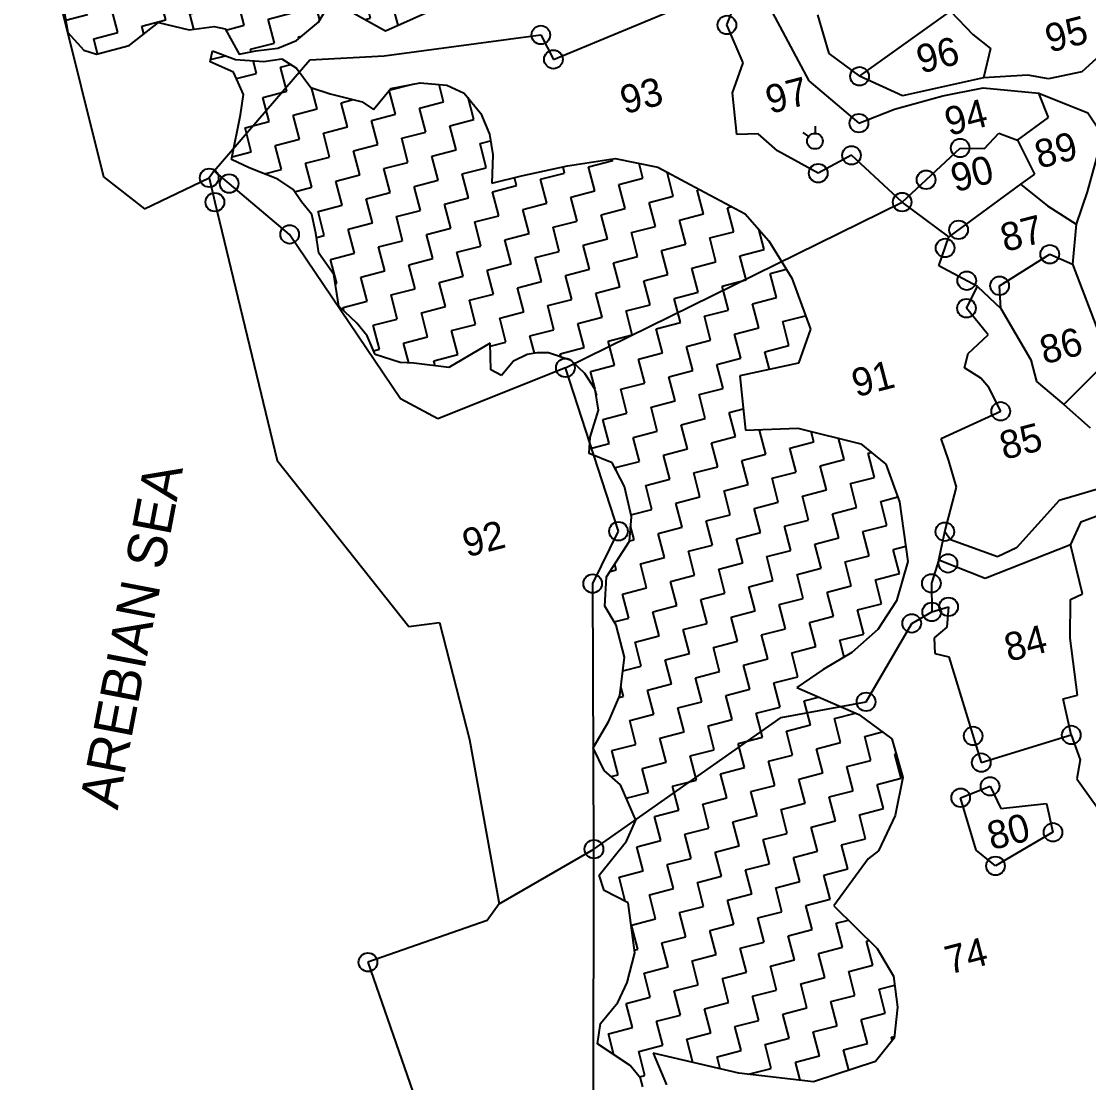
# Model space of a CAD drawing. Header units: metres. Extents: x 317086 to 320014, y 1873013 to 1876547.
# Drawn here: x 317096 to 317794, y 1873917 to 1874612 of the extents above; entities that cross this region are included whole.
import ezdxf

# ---------------------------------------------------------------- set-up
doc = ezdxf.new("R2010")
doc.units = ezdxf.units.M
for name, color, linetype in [('POLY_HATCH', 12, 'Continuous'), ('POLY_PARCEL', 6, 'Continuous'), ('POLY_WATER', 4, 'Continuous'), ('TEXT_MAPOUT', 7, 'Continuous'), ('TEXT_PARCEL', 7, 'Continuous'), ('V_BOUND_LINE', 7, 'Continuous')]:
    doc.layers.add(name, color=color, linetype=linetype)
doc.styles.add('TEXT_MAP', font='')
doc.styles.get('TEXT_MAP').set_extended_font_data('Kruti Dev 050')

msp = doc.modelspace()

# ---------------------------------------------------------------- hatches: boundary and pattern name
at = {"layer": 'POLY_HATCH'}
h = msp.add_hatch(dxfattribs=at)
h.set_pattern_fill('ZIGZAG', color=256, scale=5.117367, angle=14.54758, style=0)
h.set_pattern_definition([(14.5476, (317544.442, 1872018.757), (11.645585, 19.80788), [16.24764, -16.24764]), (104.5476, (317560.169, 1872022.838), (-19.80788, 11.645585), [16.24764, -16.24764])])
h.paths.add_polyline_path([(317285.03, 1874671.25), (317271.3, 1874661.6), (317244.84, 1874654.05), (317234.7, 1874651.42), (317226.13, 1874650.55), (317201.08, 1874645.4), (317195.35, 1874646.62), (317187.83, 1874652.11), (317180.6, 1874661.73), (317173.16, 1874659.12), (317163.18, 1874655.85), (317156.49, 1874658.17), (317147.05, 1874665.87), (317132.94, 1874681.14), (317129.07, 1874701.37), (317125.48, 1874730.86), (317133.74, 1874748.56), (317142.38, 1874759.59), (317149.75, 1874770.29), (317147.09, 1874783.13), (317145.38, 1874797.56), (317148.95, 1874807.27), (317155.24, 1874814.32), (317164.98, 1874826.31), (317161.67, 1874841.68), (317162.79, 1874858.2), (317165.7, 1874870.45), (317180.52, 1874883.76), (317191.27, 1874889.25), (317194.77, 1874907.07), (317196.31, 1874929.78), (317197.82, 1874939.64), (317204.41, 1874948.11), (317220.05, 1874958.25), (317226.15, 1874963.48), (317223.61, 1874981.08), (317224.43, 1874996.17), (317226.89, 1875004.92), (317232.25, 1875010.37), (317243, 1875015.86), (317250.44, 1875018.47), (317254.43, 1875034.38), (317261.17, 1875044.92), (317269.69, 1875051.19), (317283.16, 1875054.01), (317292.88, 1875050.45), (317301.03, 1875045.12), (317328.11, 1875067.81), (317328.3, 1875070.72), (317334.9, 1875097.45), (317323.68, 1875109.41), (317307.55, 1875119.43), (317293.06, 1875123.11), (317269.42, 1875120.35), (317249.04, 1875107.63), (317235.21, 1875090.51), (317225.21, 1875071.69), (317224.68, 1875060.73), (317221.77, 1875048.48), (317211.32, 1875044.42), (317197.49, 1875027.31), (317191.58, 1875013.6), (317189.3, 1875001.52), (317193.15, 1874978.85), (317178.41, 1874977.43), (317163.92, 1874962.85), (317155.61, 1874950.56), (317154.25, 1874924.51), (317159.72, 1874916.46), (317146.18, 1874903.48), (317129.77, 1874891.11), (317125.17, 1874872.33), (317125.47, 1874855.51), (317130.34, 1874844.6), (317116.84, 1874833.35), (317108.04, 1874822.95), (317106.09, 1874809.6), (317110.02, 1874797.1), (317116.5, 1874782.55), (317105.04, 1874777.41), (317096.56, 1874765.74), (317095.76, 1874747.96), (317095.72, 1874735.1), (317102.46, 1874727.38), (317108.56, 1874719.5), (317112.91, 1874694.93), (317115.56, 1874682.1), (317116.17, 1874666.71), (317123.55, 1874659.15), (317118.59, 1874644.34), (317122.07, 1874628.34), (317126.25, 1874604.41), (317136.68, 1874592.91), (317144.8, 1874590.29), (317166.35, 1874595.88), (317185.44, 1874610.98), (317205.65, 1874606.08), (317221.99, 1874608.29), (317229.15, 1874606.77), (317238.19, 1874590.18), (317249.13, 1874592.35), (317263.57, 1874594.06), (317275.76, 1874599.26), (317290.26, 1874611.13), (317298.54, 1874625.2), (317333.93, 1874605.49), (317370.32, 1874621.7), (317391, 1874635.85), (317407.69, 1874652.36), (317414.88, 1874666.39), (317417.55, 1874687.37), (317407.81, 1874711.89), (317398.16, 1874725.61), (317384.04, 1874740.88), (317365.31, 1874758.33), (317370.45, 1874769.81), (317383.69, 1874781.36), (317396.55, 1874799.57), (317395.8, 1874812.9), (317388.27, 1874831.54), (317378.92, 1874846.69), (317390.35, 1874865.21), (317396.55, 1874883.3), (317394.48, 1874901.69), (317384.48, 1874919.38), (317372.46, 1874931.81), (317360.76, 1874942.98), (317370.15, 1874958.94), (317387.6, 1874980.37), (317390.36, 1875008.81), (317383.62, 1875034.78), (317358.64, 1875058.05), (317349.06, 1875058.53), (317341.88, 1875050.26), (317341.81, 1875049.62), (317330.45, 1875041.26), (317318.34, 1875027.98), (317318.92, 1875015.28), (317318.06, 1875005.59), (317313.57, 1874991.58), (317308.88, 1874983.6), (317304.21, 1874972.92), (317313.39, 1874958.4), (317320.88, 1874937.35), (317333.07, 1874924.29), (317338.26, 1874912.11), (317344.57, 1874898.2), (317346.76, 1874884.57), (317344.29, 1874875.81), (317336.19, 1874857.48), (317343.97, 1874840.57), (317350.14, 1874824.59), (317348.83, 1874811.4), (317346.58, 1874796.62), (317337.37, 1874777.33), (317316.2, 1874757.09), (317316.95, 1874743.77), (317304.37, 1874729.68), (317305.5, 1874709.69), (317305.27, 1874700.16), (317301.51, 1874693.78), (317287.63, 1874682.06)])

# ---------------------------------------------------------------- linework, layer by layer
for points in [[(317607.13, 1874538.94), (317610.94, 1874536.23)], [(317615.14, 1874543.05), (317615.12, 1874538.38)]]:
    msp.add_lwpolyline(points)
for centre, radius in [((317435.69, 1874602.8), 6.1), ((317557.46, 1874609.32), 6.1), ((317443.95, 1874586.79), 6.1), ((317644.29, 1874575.72), 6.1), ((317643.87, 1874545.04), 6.1), ((317615.1, 1874533.27), 5.11), ((317710.11, 1874528.8), 6.1), ((317638.98, 1874524.01), 6.1), ((317617.24, 1874512.3), 6.1), ((317218.67, 1874509.3), 6.1), ((317231.73, 1874505.55), 6.1), ((317687.82, 1874508.01), 6.1), ((317222.37, 1874493.35), 6.1), ((317672.17, 1874493.4), 6.1), ((317271.31, 1874472.28), 6.1), ((317709.09, 1874475.24), 6.1), ((317700.27, 1874463.38), 6.1), ((317768.77, 1874459.27), 6.1), ((317714.42, 1874441.97), 6.1), ((317735.93, 1874438.64), 6.1), ((317714.28, 1874423.94), 6.1), ((317451.75, 1874384.97), 6.1), ((317736.64, 1874356.49), 6.1), ((317486.54, 1874278.02), 6.1), ((317700.1, 1874277.69), 6.1), ((317702.14, 1874256.98), 6.1), ((317469.62, 1874243.76), 6.1), ((317691.28, 1874243.92), 6.1), ((317702.51, 1874228.53), 6.1), ((317691.51, 1874225.22), 6.1), ((317678.41, 1874217.72), 6.1), ((317648.52, 1874166.35), 6.1), ((317718.62, 1874144.04), 6.1), ((317782.83, 1874144.68), 6.1), ((317723.95, 1874126.6), 6.1), ((317729.67, 1874111.07), 6.1), ((317710.44, 1874103.6), 6.1), ((317770.87, 1874080.98), 6.1), ((317470.47, 1874069.93), 6.1), ((317733.26, 1874059), 6.1), ((317322.57, 1873995.96), 6.1)]:
    msp.add_circle(centre, radius)
for p, q in [((317219.3, 1874585.2), (317220.83, 1874592.35)), ((317220.83, 1874592.35), (317235.8, 1874586.77)), ((317234.61, 1874578.35), (317219.3, 1874585.2)), ((317235.8, 1874586.77), (317254.4, 1874585.51)), ((317254.4, 1874585.51), (317266.14, 1874587.21)), ((317266.14, 1874587.21), (317275.88, 1874580.95)), ((317275.88, 1874580.95), (317285.2, 1874568.49)), ((317237.68, 1874571.71), (317234.61, 1874578.35)), ((317241.09, 1874563.8), (317237.68, 1874571.71)), ((317285.2, 1874568.49), (317297.79, 1874564.32)), ((317326.15, 1874554.1), (317337.46, 1874567.85)), ((317337.46, 1874567.85), (317356.81, 1874571.52)), ((317356.81, 1874571.52), (317374.14, 1874569.93)), ((317374.14, 1874569.93), (317385.62, 1874564.8)), ((317239.14, 1874550.45), (317241.09, 1874563.8)), ((317297.79, 1874564.32), (317318.8, 1874558.95)), ((317385.62, 1874564.8), (317396.53, 1874551.4)), ((317318.8, 1874558.95), (317326.15, 1874554.1)), ((317233.2, 1874521.19), (317239.14, 1874550.45)), ((317396.53, 1874551.4), (317402.05, 1874537.96)), ((317402.05, 1874537.96), (317404.24, 1874524.33)), ((317244.78, 1874515.77), (317233.2, 1874521.19)), ((317404.24, 1874524.33), (317403.6, 1874505.9)), ((317453.11, 1874517.11), (317484.35, 1874521.84)), ((317484.35, 1874521.84), (317512.2, 1874516.22)), ((317263.59, 1874508.48), (317244.78, 1874515.77)), ((317422.98, 1874510.65), (317453.11, 1874517.11)), ((317512.2, 1874516.22), (317533.42, 1874504.83)), ((317273.5, 1874501.59), (317263.59, 1874508.48)), ((317403.6, 1874505.9), (317422.98, 1874510.65)), ((317533.42, 1874504.83), (317569.49, 1874485.78)), ((317278.97, 1874493.54), (317273.5, 1874501.59)), ((317285.87, 1874485.19), (317278.97, 1874493.54)), ((317288.36, 1874472.99), (317285.87, 1874485.19)), ((317569.49, 1874485.78), (317584.89, 1874468.14)), ((317290.38, 1874459.99), (317288.36, 1874472.99)), ((317584.89, 1874468.14), (317600.03, 1874443.68)), ((317300.18, 1874446.11), (317290.38, 1874459.99)), ((317303.54, 1874425.34), (317300.18, 1874446.11)), ((317600.03, 1874443.68), (317612.08, 1874410.29)), ((317315.23, 1874414.18), (317303.54, 1874425.34)), ((317322.14, 1874405.82), (317315.23, 1874414.18)), ((317612.08, 1874410.29), (317604.33, 1874387.99)), ((317327.33, 1874393.65), (317322.14, 1874405.82)), ((317402.55, 1874401), (317375.52, 1874385.2)), ((317403.02, 1874383.54), (317402.55, 1874401)), ((317343.57, 1874388.4), (317327.33, 1874393.65)), ((317426.75, 1874393.76), (317417.74, 1874389.39)), ((317433.26, 1874394.77), (317426.75, 1874393.76)), ((317440.72, 1874394.68), (317433.26, 1874394.77)), ((317455.54, 1874389.73), (317440.72, 1874394.68)), ((317352.47, 1874388), (317343.57, 1874388.4)), ((317375.52, 1874385.2), (317352.47, 1874388)), ((317417.74, 1874389.39), (317410.04, 1874379.95)), ((317464.5, 1874381.24), (317455.54, 1874389.73)), ((317604.33, 1874387.99), (317565.88, 1874379.66)), ((317410.04, 1874379.95), (317403.02, 1874383.54)), ((317471.27, 1874370.82), (317464.5, 1874381.24)), ((317565.88, 1874379.66), (317569.69, 1874344.13)), ((317473.45, 1874357.19), (317471.27, 1874370.82)), ((317467.89, 1874339.52), (317473.45, 1874357.19)), ((317569.69, 1874344.13), (317603.82, 1874345.55)), ((317603.82, 1874345.55), (317645.05, 1874335.29)), ((317467.25, 1874328.96), (317467.89, 1874339.52)), ((317645.05, 1874335.29), (317661.37, 1874321.94)), ((317482.39, 1874322.74), (317467.25, 1874328.96)), ((317490.47, 1874307.26), (317482.39, 1874322.74)), ((317661.37, 1874321.94), (317670.48, 1874297.26)), ((317494.93, 1874287.46), (317490.47, 1874307.26)), ((317670.48, 1874297.26), (317675.9, 1874258.1)), ((317493.64, 1874271.57), (317494.93, 1874287.46)), ((317478.76, 1874248.1), (317493.64, 1874271.57)), ((317675.9, 1874258.1), (317668.35, 1874232.47)), ((317477.66, 1874228.88), (317478.76, 1874248.1)), ((317668.35, 1874232.47), (317656.28, 1874213.79)), ((317484.91, 1874216.56), (317477.66, 1874228.88)), ((317490.34, 1874195.66), (317484.91, 1874216.56)), ((317656.28, 1874213.79), (317639.26, 1874198.56)), ((317639.26, 1874198.56), (317620.46, 1874187.59)), ((317487.38, 1874170.55), (317490.34, 1874195.66)), ((317620.46, 1874187.59), (317603.25, 1874175.69)), ((317603.25, 1874175.69), (317643.75, 1874158.05)), ((317480.22, 1874153.82), (317487.38, 1874170.55)), ((317643.75, 1874158.05), (317665.49, 1874142.05)), ((317469.9, 1874136.26), (317480.22, 1874153.82)), ((317665.49, 1874142.05), (317672.7, 1874116.88)), ((317477.15, 1874121.41), (317469.9, 1874136.26)), ((317487.72, 1874111.98), (317477.15, 1874121.41)), ((317672.7, 1874116.88), (317667.68, 1874091.91)), ((317497.77, 1874088.89), (317487.72, 1874111.98)), ((317667.68, 1874091.91), (317656.76, 1874068.79)), ((317491.85, 1874075.18), (317497.77, 1874088.89)), ((317473.94, 1874052.96), (317491.85, 1874075.18)), ((317656.76, 1874068.79), (317649.98, 1874063.65)), ((317649.98, 1874063.65), (317627.53, 1874032.81)), ((317477.21, 1874042.98), (317473.94, 1874052.96)), ((317492.84, 1874034.87), (317477.21, 1874042.98)), ((317497.26, 1874002.21), (317492.84, 1874034.87)), ((317627.53, 1874032.81), (317655.73, 1874004.97)), ((317492.19, 1873982.64), (317497.26, 1874002.21)), ((317655.73, 1874004.97), (317666.53, 1873986.81)), ((317486.11, 1873969.56), (317492.19, 1873982.64)), ((317666.53, 1873986.81), (317669.1, 1873966.51)), ((317474.79, 1873955.81), (317486.11, 1873969.56)), ((317669.1, 1873966.51), (317666.89, 1873946.33)), ((317472.85, 1873942.46), (317474.79, 1873955.81)), ((317666.89, 1873946.33), (317654.64, 1873930.98)), ((317494.1, 1873928.36), (317472.85, 1873942.46)), ((317565.28, 1873923.34), (317509.1, 1873936.49)), ((317509.1, 1873936.49), (317517.86, 1873915.77)), ((317654.64, 1873930.98), (317614.09, 1873917.75)), ((317501, 1873920.01), (317494.1, 1873928.36)), ((317502.48, 1873914.31), (317501, 1873920.01)), ((317614.09, 1873917.75), (317565.28, 1873923.34))]:
    msp.add_line(p, q, dxfattribs=at)
at = {"layer": 'POLY_HATCH', "linetype": 'Continuous'}
for p, q in [((317219.6, 1874586.62), (317229.4, 1874589.16)), ((317249.69, 1874577.64), (317247.53, 1874585.98)), ((317265.42, 1874581.72), (317272.01, 1874583.43)), ((317269.5, 1874565.99), (317265.42, 1874581.72)), ((317236.52, 1874574.22), (317249.69, 1874577.64)), ((317289.31, 1874554.35), (317285.68, 1874568.33)), ((317336.49, 1874566.59), (317351.87, 1874570.58)), ((317372.02, 1874559.03), (317369.07, 1874570.39)), ((317253.77, 1874561.91), (317269.5, 1874565.99)), ((317257.85, 1874546.19), (317253.77, 1874561.91)), ((317305.03, 1874558.43), (317312.88, 1874560.46)), ((317340.57, 1874550.86), (317336.49, 1874566.59)), ((317391.83, 1874547.38), (317388.1, 1874561.75)), ((317273.58, 1874550.27), (317289.31, 1874554.35)), ((317309.11, 1874542.7), (317305.03, 1874558.43)), ((317356.29, 1874554.95), (317372.02, 1874559.03)), ((317360.38, 1874539.22), (317356.29, 1874554.95)), ((317242.13, 1874542.1), (317257.85, 1874546.19)), ((317277.66, 1874534.54), (317273.58, 1874550.27)), ((317324.84, 1874546.78), (317340.57, 1874550.86)), ((317328.92, 1874531.06), (317324.84, 1874546.78)), ((317376.1, 1874543.3), (317391.83, 1874547.38)), ((317246.21, 1874526.38), (317242.13, 1874542.1)), ((317293.39, 1874538.62), (317309.11, 1874542.7)), ((317344.65, 1874535.14), (317360.38, 1874539.22)), ((317380.18, 1874527.57), (317376.1, 1874543.3)), ((317261.93, 1874530.46), (317277.66, 1874534.54)), ((317297.47, 1874522.89), (317293.39, 1874538.62)), ((317348.73, 1874519.41), (317344.65, 1874535.14)), ((317395.91, 1874531.65), (317402.78, 1874533.44)), ((317233.59, 1874523.1), (317246.21, 1874526.38)), ((317266.02, 1874514.73), (317261.93, 1874530.46)), ((317313.2, 1874526.98), (317328.92, 1874531.06)), ((317317.28, 1874511.25), (317313.2, 1874526.98)), ((317364.46, 1874523.49), (317380.18, 1874527.57)), ((317399.99, 1874515.93), (317395.91, 1874531.65)), ((317281.74, 1874518.81), (317297.47, 1874522.89)), ((317285.82, 1874503.09), (317281.74, 1874518.81)), ((317333, 1874515.33), (317348.73, 1874519.41)), ((317368.54, 1874507.77), (317364.46, 1874523.49)), ((317466.98, 1874516.53), (317482.71, 1874520.61)), ((317482.71, 1874520.61), (317482.46, 1874521.56)), ((317502.51, 1874508.96), (317499.99, 1874518.69)), ((317254.9, 1874511.85), (317266.02, 1874514.73)), ((317301.55, 1874507.17), (317317.28, 1874511.25)), ((317337.08, 1874499.6), (317333, 1874515.33)), ((317384.26, 1874511.85), (317399.99, 1874515.93)), ((317388.35, 1874496.12), (317384.26, 1874511.85)), ((317435.53, 1874508.36), (317451.25, 1874512.44)), ((317451.25, 1874512.44), (317450.2, 1874516.49)), ((317471.06, 1874500.8), (317466.98, 1874516.53)), ((317522.32, 1874497.32), (317518.26, 1874512.97)), ((317305.63, 1874491.44), (317301.55, 1874507.17)), ((317352.81, 1874503.68), (317368.54, 1874507.77)), ((317404.07, 1874500.2), (317419.8, 1874504.28)), ((317419.8, 1874504.28), (317418.44, 1874509.54)), ((317439.61, 1874492.64), (317435.53, 1874508.36)), ((317486.79, 1874504.88), (317502.51, 1874508.96)), ((317490.87, 1874489.15), (317486.79, 1874504.88)), ((317274.48, 1874500.14), (317285.82, 1874503.09)), ((317321.36, 1874495.52), (317337.08, 1874499.6)), ((317356.89, 1874487.96), (317352.81, 1874503.68)), ((317408.15, 1874484.47), (317404.07, 1874500.2)), ((317455.33, 1874496.72), (317471.06, 1874500.8)), ((317506.6, 1874493.23), (317522.32, 1874497.32)), ((317538.05, 1874501.4), (317539.3, 1874501.72)), ((317542.13, 1874485.67), (317538.05, 1874501.4)), ((317289.9, 1874487.36), (317305.63, 1874491.44)), ((317325.44, 1874479.8), (317321.36, 1874495.52)), ((317372.62, 1874492.04), (317388.35, 1874496.12)), ((317376.7, 1874476.31), (317372.62, 1874492.04)), ((317423.88, 1874488.56), (317439.61, 1874492.64)), ((317459.41, 1874480.99), (317455.33, 1874496.72)), ((317510.68, 1874477.51), (317506.6, 1874493.23)), ((317557.86, 1874489.75), (317560.62, 1874490.47)), ((317293.99, 1874471.63), (317289.9, 1874487.36)), ((317341.17, 1874483.88), (317356.89, 1874487.96)), ((317345.25, 1874468.15), (317341.17, 1874483.88)), ((317392.43, 1874480.39), (317408.15, 1874484.47)), ((317427.96, 1874472.83), (317423.88, 1874488.56)), ((317475.14, 1874485.07), (317490.87, 1874489.15)), ((317479.22, 1874469.35), (317475.14, 1874485.07)), ((317526.4, 1874481.59), (317542.13, 1874485.67)), ((317561.94, 1874474.02), (317557.86, 1874489.75)), ((317309.71, 1874475.71), (317325.44, 1874479.8)), ((317360.97, 1874472.23), (317376.7, 1874476.31)), ((317396.51, 1874464.67), (317392.43, 1874480.39)), ((317443.69, 1874476.91), (317459.41, 1874480.99)), ((317447.77, 1874461.18), (317443.69, 1874476.91)), ((317494.95, 1874473.43), (317510.68, 1874477.51)), ((317530.48, 1874465.86), (317526.4, 1874481.59)), ((317288.78, 1874470.28), (317293.99, 1874471.63)), ((317313.79, 1874459.99), (317309.71, 1874475.71)), ((317365.05, 1874456.5), (317360.97, 1874472.23)), ((317412.23, 1874468.75), (317427.96, 1874472.83)), ((317463.5, 1874465.26), (317479.22, 1874469.35)), ((317499.03, 1874457.7), (317494.95, 1874473.43)), ((317546.21, 1874469.94), (317561.94, 1874474.02)), ((317550.29, 1874454.22), (317546.21, 1874469.94)), ((317581.75, 1874462.38), (317578.29, 1874475.7)), ((317329.52, 1874464.07), (317345.25, 1874468.15)), ((317333.6, 1874448.34), (317329.52, 1874464.07)), ((317380.78, 1874460.59), (317396.51, 1874464.67)), ((317416.32, 1874453.02), (317412.23, 1874468.75)), ((317467.58, 1874449.54), (317463.5, 1874465.26)), ((317514.76, 1874461.78), (317530.48, 1874465.86)), ((317566.02, 1874458.3), (317581.75, 1874462.38)), ((317298.07, 1874455.91), (317313.79, 1874459.99)), ((317302.15, 1874440.18), (317298.07, 1874455.91)), ((317349.33, 1874452.42), (317365.05, 1874456.5)), ((317384.86, 1874444.86), (317380.78, 1874460.59)), ((317432.04, 1874457.1), (317447.77, 1874461.18)), ((317436.12, 1874441.38), (317432.04, 1874457.1)), ((317483.3, 1874453.62), (317499.03, 1874457.7)), ((317518.84, 1874446.05), (317514.76, 1874461.78)), ((317570.1, 1874442.57), (317566.02, 1874458.3)), ((317317.87, 1874444.26), (317333.6, 1874448.34)), ((317353.41, 1874436.7), (317349.33, 1874452.42)), ((317400.59, 1874448.94), (317416.32, 1874453.02)), ((317404.67, 1874433.21), (317400.59, 1874448.94)), ((317451.85, 1874445.46), (317467.58, 1874449.54)), ((317487.39, 1874437.89), (317483.3, 1874453.62)), ((317534.57, 1874450.14), (317550.29, 1874454.22)), ((317538.65, 1874434.41), (317534.57, 1874450.14)), ((317585.83, 1874446.65), (317596.48, 1874449.42)), ((317321.96, 1874428.53), (317317.87, 1874444.26)), ((317369.14, 1874440.78), (317384.86, 1874444.86)), ((317420.4, 1874437.29), (317436.12, 1874441.38)), ((317455.93, 1874429.73), (317451.85, 1874445.46)), ((317503.11, 1874441.97), (317518.84, 1874446.05)), ((317507.19, 1874426.25), (317503.11, 1874441.97)), ((317554.37, 1874438.49), (317570.1, 1874442.57)), ((317589.91, 1874430.93), (317585.83, 1874446.65)), ((317301.18, 1874439.93), (317302.15, 1874440.18)), ((317337.68, 1874432.62), (317353.41, 1874436.7)), ((317373.22, 1874425.05), (317369.14, 1874440.78)), ((317424.48, 1874421.57), (317420.4, 1874437.29)), ((317471.66, 1874433.81), (317487.39, 1874437.89)), ((317522.92, 1874430.33), (317538.65, 1874434.41)), ((317558.45, 1874422.76), (317554.37, 1874438.49)), ((317306.23, 1874424.45), (317321.96, 1874428.53)), ((317341.76, 1874416.89), (317337.68, 1874432.62)), ((317388.94, 1874429.13), (317404.67, 1874433.21)), ((317393.02, 1874413.41), (317388.94, 1874429.13)), ((317440.2, 1874425.65), (317455.93, 1874429.73)), ((317475.74, 1874418.08), (317471.66, 1874433.81)), ((317527, 1874414.6), (317522.92, 1874430.33)), ((317574.18, 1874426.84), (317589.91, 1874430.93)), ((317306.81, 1874422.22), (317306.23, 1874424.45)), ((317357.49, 1874420.97), (317373.22, 1874425.05)), ((317361.57, 1874405.24), (317357.49, 1874420.97)), ((317408.75, 1874417.49), (317424.48, 1874421.57)), ((317444.29, 1874409.92), (317440.2, 1874425.65)), ((317491.47, 1874422.17), (317507.19, 1874426.25)), ((317495.55, 1874406.44), (317491.47, 1874422.17)), ((317542.73, 1874418.68), (317558.45, 1874422.76)), ((317578.26, 1874411.12), (317574.18, 1874426.84)), ((317326.04, 1874412.81), (317341.76, 1874416.89)), ((317377.3, 1874409.32), (317393.02, 1874413.41)), ((317412.83, 1874401.76), (317408.75, 1874417.49)), ((317460.01, 1874414), (317475.74, 1874418.08)), ((317464.09, 1874398.28), (317460.01, 1874414)), ((317511.27, 1874410.52), (317527, 1874414.6)), ((317546.81, 1874402.96), (317542.73, 1874418.68)), ((317593.99, 1874415.2), (317608.91, 1874419.07)), ((317598.07, 1874399.47), (317593.99, 1874415.2)), ((317330.12, 1874397.08), (317326.04, 1874412.81)), ((317381.38, 1874393.6), (317377.3, 1874409.32)), ((317428.56, 1874405.84), (317444.29, 1874409.92)), ((317479.82, 1874402.36), (317495.55, 1874406.44)), ((317515.36, 1874394.79), (317511.27, 1874410.52)), ((317562.54, 1874407.04), (317578.26, 1874411.12)), ((317566.62, 1874391.31), (317562.54, 1874407.04)), ((317345.84, 1874401.16), (317361.57, 1874405.24)), ((317349.22, 1874388.15), (317345.84, 1874401.16)), ((317402.6, 1874399.1), (317412.83, 1874401.76)), ((317431.5, 1874394.49), (317428.56, 1874405.84)), ((317483.9, 1874386.63), (317479.82, 1874402.36)), ((317531.08, 1874398.87), (317546.81, 1874402.96)), ((317582.34, 1874395.39), (317598.07, 1874399.47)), ((317326.29, 1874396.09), (317330.12, 1874397.08)), ((317365.65, 1874389.52), (317381.38, 1874393.6)), ((317448.37, 1874394.2), (317464.09, 1874398.28)), ((317448.96, 1874391.93), (317448.37, 1874394.2)), ((317499.63, 1874390.71), (317515.36, 1874394.79)), ((317535.16, 1874383.15), (317531.08, 1874398.87)), ((317585.33, 1874383.87), (317582.34, 1874395.39)), ((317366.49, 1874386.3), (317365.65, 1874389.52)), ((317468.18, 1874382.55), (317483.9, 1874386.63)), ((317503.71, 1874374.99), (317499.63, 1874390.71)), ((317550.89, 1874387.23), (317566.62, 1874391.31)), ((317554.97, 1874371.5), (317550.89, 1874387.23)), ((317471.19, 1874370.95), (317468.18, 1874382.55)), ((317519.44, 1874379.07), (317535.16, 1874383.15)), ((317523.52, 1874363.34), (317519.44, 1874379.07)), ((317487.98, 1874370.9), (317503.71, 1874374.99)), ((317539.24, 1874367.42), (317554.97, 1874371.5)), ((317472.26, 1874366.82), (317471.35, 1874370.33)), ((317471.92, 1874366.74), (317472.26, 1874366.82)), ((317492.06, 1874355.18), (317487.98, 1874370.9)), ((317543.33, 1874351.69), (317539.24, 1874367.42)), ((317507.79, 1874359.26), (317523.52, 1874363.34)), ((317511.87, 1874343.53), (317507.79, 1874359.26)), ((317559.05, 1874355.78), (317568.18, 1874358.14)), ((317476.34, 1874351.1), (317492.06, 1874355.18)), ((317480.42, 1874335.37), (317476.34, 1874351.1)), ((317527.6, 1874347.61), (317543.33, 1874351.69)), ((317563.13, 1874340.05), (317559.05, 1874355.78)), ((317496.15, 1874339.45), (317511.87, 1874343.53)), ((317531.68, 1874331.89), (317527.6, 1874347.61)), ((317578.86, 1874344.13), (317580.62, 1874344.59)), ((317582.94, 1874328.4), (317578.86, 1874344.13)), ((317614.39, 1874336.57), (317612.63, 1874343.36)), ((317500.23, 1874323.72), (317496.15, 1874339.45)), ((317547.41, 1874335.97), (317563.13, 1874340.05)), ((317598.67, 1874332.48), (317614.39, 1874336.57)), ((317634.2, 1874324.92), (317630.58, 1874338.89)), ((317467.43, 1874332), (317480.42, 1874335.37)), ((317515.95, 1874327.81), (317531.68, 1874331.89)), ((317551.49, 1874320.24), (317547.41, 1874335.97)), ((317602.75, 1874316.76), (317598.67, 1874332.48)), ((317649.93, 1874329), (317652.06, 1874329.55)), ((317484.5, 1874319.64), (317500.23, 1874323.72)), ((317520.03, 1874312.08), (317515.95, 1874327.81)), ((317567.21, 1874324.32), (317582.94, 1874328.4)), ((317571.3, 1874308.6), (317567.21, 1874324.32)), ((317618.48, 1874320.84), (317634.2, 1874324.92)), ((317654.01, 1874313.27), (317649.93, 1874329)), ((317484.98, 1874317.78), (317484.5, 1874319.64)), ((317535.76, 1874316.16), (317551.49, 1874320.24)), ((317539.84, 1874300.43), (317535.76, 1874316.16)), ((317587.02, 1874312.68), (317602.75, 1874316.76)), ((317622.56, 1874305.11), (317618.48, 1874320.84)), ((317504.31, 1874308), (317520.03, 1874312.08)), ((317555.57, 1874304.51), (317571.3, 1874308.6)), ((317591.1, 1874296.95), (317587.02, 1874312.68)), ((317638.28, 1874309.19), (317654.01, 1874313.27)), ((317642.36, 1874293.47), (317638.28, 1874309.19)), ((317508.39, 1874292.27), (317504.31, 1874308)), ((317559.65, 1874288.79), (317555.57, 1874304.51)), ((317606.83, 1874301.03), (317622.56, 1874305.11)), ((317524.12, 1874296.35), (317539.84, 1874300.43)), ((317528.2, 1874280.62), (317524.12, 1874296.35)), ((317575.38, 1874292.87), (317591.1, 1874296.95)), ((317610.91, 1874285.3), (317606.83, 1874301.03)), ((317658.09, 1874297.55), (317669.3, 1874300.46)), ((317662.17, 1874281.82), (317658.09, 1874297.55)), ((317494.65, 1874288.71), (317508.39, 1874292.27)), ((317543.92, 1874284.71), (317559.65, 1874288.79)), ((317579.46, 1874277.14), (317575.38, 1874292.87)), ((317626.64, 1874289.39), (317642.36, 1874293.47)), ((317630.72, 1874273.66), (317626.64, 1874289.39)), ((317496.74, 1874272.46), (317494.44, 1874281.35)), ((317512.47, 1874276.54), (317528.2, 1874280.62)), ((317548, 1874268.98), (317543.92, 1874284.71)), ((317595.18, 1874281.22), (317610.91, 1874285.3)), ((317599.27, 1874265.5), (317595.18, 1874281.22)), ((317646.45, 1874277.74), (317662.17, 1874281.82)), ((317516.55, 1874260.82), (317512.47, 1874276.54)), ((317563.73, 1874273.06), (317579.46, 1874277.14)), ((317614.99, 1874269.58), (317630.72, 1874273.66)), ((317650.53, 1874262.01), (317646.45, 1874277.74)), ((317493.65, 1874271.66), (317496.74, 1874272.46)), ((317532.28, 1874264.9), (317548, 1874268.98)), ((317567.81, 1874257.33), (317563.73, 1874273.06)), ((317619.07, 1874253.85), (317614.99, 1874269.58)), ((317666.25, 1874266.09), (317674.5, 1874268.23)), ((317500.82, 1874256.74), (317516.55, 1874260.82)), ((317536.36, 1874249.17), (317532.28, 1874264.9)), ((317583.54, 1874261.41), (317599.27, 1874265.5)), ((317587.62, 1874245.69), (317583.54, 1874261.41)), ((317634.8, 1874257.93), (317650.53, 1874262.01)), ((317670.33, 1874250.37), (317666.25, 1874266.09)), ((317480.97, 1874251.58), (317485.1, 1874252.65)), ((317485.1, 1874252.65), (317484.1, 1874256.51)), ((317504.91, 1874241.01), (317500.82, 1874256.74)), ((317552.09, 1874253.25), (317567.81, 1874257.33)), ((317556.17, 1874237.53), (317552.09, 1874253.25)), ((317603.35, 1874249.77), (317619.07, 1874253.85)), ((317638.88, 1874242.2), (317634.8, 1874257.93)), ((317520.63, 1874245.09), (317536.36, 1874249.17)), ((317571.89, 1874241.61), (317587.62, 1874245.69)), ((317607.43, 1874234.04), (317603.35, 1874249.77)), ((317654.61, 1874246.29), (317670.33, 1874250.37)), ((317658.69, 1874230.56), (317654.61, 1874246.29)), ((317489.18, 1874236.93), (317504.91, 1874241.01)), ((317524.71, 1874229.36), (317520.63, 1874245.09)), ((317575.97, 1874225.88), (317571.89, 1874241.61)), ((317623.15, 1874238.12), (317638.88, 1874242.2)), ((317493.26, 1874221.2), (317489.18, 1874236.93)), ((317540.44, 1874233.44), (317556.17, 1874237.53)), ((317544.52, 1874217.72), (317540.44, 1874233.44)), ((317591.7, 1874229.96), (317607.43, 1874234.04)), ((317627.24, 1874222.4), (317623.15, 1874238.12)), ((317508.99, 1874225.28), (317524.71, 1874229.36)), ((317513.07, 1874209.56), (317508.99, 1874225.28)), ((317560.25, 1874221.8), (317575.97, 1874225.88)), ((317595.78, 1874214.23), (317591.7, 1874229.96)), ((317642.96, 1874226.48), (317658.69, 1874230.56)), ((317647.04, 1874210.75), (317642.96, 1874226.48)), ((317483.65, 1874218.71), (317493.26, 1874221.2)), ((317528.79, 1874213.64), (317544.52, 1874217.72)), ((317564.33, 1874206.07), (317560.25, 1874221.8)), ((317611.51, 1874218.32), (317627.24, 1874222.4)), ((317615.59, 1874202.59), (317611.51, 1874218.32)), ((317532.88, 1874197.91), (317528.79, 1874213.64)), ((317580.06, 1874210.15), (317595.78, 1874214.23)), ((317631.32, 1874206.67), (317647.04, 1874210.75)), ((317497.34, 1874205.47), (317513.07, 1874209.56)), ((317501.42, 1874189.75), (317497.34, 1874205.47)), ((317548.6, 1874201.99), (317564.33, 1874206.07)), ((317584.14, 1874194.43), (317580.06, 1874210.15)), ((317634.19, 1874195.6), (317631.32, 1874206.67)), ((317517.15, 1874193.83), (317532.88, 1874197.91)), ((317552.68, 1874186.26), (317548.6, 1874201.99)), ((317599.86, 1874198.51), (317615.59, 1874202.59)), ((317603.94, 1874182.78), (317599.86, 1874198.51)), ((317489.27, 1874186.59), (317501.42, 1874189.75)), ((317521.23, 1874178.1), (317517.15, 1874193.83)), ((317568.41, 1874190.35), (317584.14, 1874194.43)), ((317572.49, 1874174.62), (317568.41, 1874190.35)), ((317536.96, 1874182.18), (317552.68, 1874186.26)), ((317588.22, 1874178.7), (317603.94, 1874182.78)), ((317489.78, 1874169.94), (317488.08, 1874176.47)), ((317505.5, 1874174.02), (317521.23, 1874178.1)), ((317541.04, 1874166.46), (317536.96, 1874182.18)), ((317592.3, 1874162.97), (317588.22, 1874178.7)), ((317486.79, 1874169.17), (317489.78, 1874169.94)), ((317509.58, 1874158.29), (317505.5, 1874174.02)), ((317556.76, 1874170.54), (317572.49, 1874174.62)), ((317560.85, 1874154.81), (317556.76, 1874170.54)), ((317608.03, 1874167.05), (317617.45, 1874169.5)), ((317525.31, 1874162.38), (317541.04, 1874166.46)), ((317529.39, 1874146.65), (317525.31, 1874162.38)), ((317576.57, 1874158.89), (317592.3, 1874162.97)), ((317612.11, 1874151.33), (317608.03, 1874167.05)), ((317493.86, 1874154.21), (317509.58, 1874158.29)), ((317545.12, 1874150.73), (317560.85, 1874154.81)), ((317580.65, 1874143.17), (317576.57, 1874158.89)), ((317627.83, 1874155.41), (317641.6, 1874158.98)), ((317631.91, 1874139.68), (317627.83, 1874155.41)), ((317478.04, 1874150.11), (317478.13, 1874150.13)), ((317478.13, 1874150.13), (317478.11, 1874150.22)), ((317497.94, 1874138.49), (317493.86, 1874154.21)), ((317549.2, 1874135), (317545.12, 1874150.73)), ((317596.38, 1874147.25), (317612.11, 1874151.33)), ((317513.67, 1874142.57), (317529.39, 1874146.65)), ((317517.75, 1874126.84), (317513.67, 1874142.57)), ((317564.93, 1874139.08), (317580.65, 1874143.17)), ((317600.46, 1874131.52), (317596.38, 1874147.25)), ((317647.64, 1874143.76), (317659.12, 1874146.74)), ((317651.72, 1874128.04), (317647.64, 1874143.76)), ((317482.21, 1874134.41), (317497.94, 1874138.49)), ((317486.29, 1874118.68), (317482.21, 1874134.41)), ((317533.47, 1874130.92), (317549.2, 1874135)), ((317569.01, 1874123.36), (317564.93, 1874139.08)), ((317616.19, 1874135.6), (317631.91, 1874139.68)), ((317620.27, 1874119.87), (317616.19, 1874135.6)), ((317502.02, 1874122.76), (317517.75, 1874126.84)), ((317537.55, 1874115.2), (317533.47, 1874130.92)), ((317584.73, 1874127.44), (317600.46, 1874131.52)), ((317588.82, 1874111.71), (317584.73, 1874127.44)), ((317636, 1874123.96), (317651.72, 1874128.04)), ((317667.45, 1874132.12), (317668.27, 1874132.33)), ((317671.53, 1874116.39), (317667.45, 1874132.12)), ((317506.1, 1874107.03), (317502.02, 1874122.76)), ((317553.28, 1874119.28), (317569.01, 1874123.36)), ((317604.54, 1874115.79), (317620.27, 1874119.87)), ((317640.08, 1874108.23), (317636, 1874123.96)), ((317481.58, 1874117.46), (317486.29, 1874118.68)), ((317521.83, 1874111.11), (317537.55, 1874115.2)), ((317557.36, 1874103.55), (317553.28, 1874119.28)), ((317608.62, 1874100.07), (317604.54, 1874115.79)), ((317655.8, 1874112.31), (317671.53, 1874116.39)), ((317491.52, 1874103.25), (317506.1, 1874107.03)), ((317525.91, 1874095.39), (317521.83, 1874111.11)), ((317573.09, 1874107.63), (317588.82, 1874111.71)), ((317577.17, 1874091.9), (317573.09, 1874107.63)), ((317624.35, 1874104.15), (317640.08, 1874108.23)), ((317659.89, 1874096.58), (317655.8, 1874112.31)), ((317541.64, 1874099.47), (317557.36, 1874103.55)), ((317545.72, 1874083.74), (317541.64, 1874099.47)), ((317592.9, 1874095.99), (317608.62, 1874100.07)), ((317628.43, 1874088.42), (317624.35, 1874104.15)), ((317510.18, 1874091.31), (317525.91, 1874095.39)), ((317561.44, 1874087.82), (317577.17, 1874091.9)), ((317596.98, 1874080.26), (317592.9, 1874095.99)), ((317644.16, 1874092.5), (317659.89, 1874096.58)), ((317648.24, 1874076.78), (317644.16, 1874092.5)), ((317514.26, 1874075.58), (317510.18, 1874091.31)), ((317565.52, 1874072.1), (317561.44, 1874087.82)), ((317612.7, 1874084.34), (317628.43, 1874088.42)), ((317529.99, 1874079.66), (317545.72, 1874083.74)), ((317534.07, 1874063.93), (317529.99, 1874079.66)), ((317581.25, 1874076.18), (317596.98, 1874080.26)), ((317616.79, 1874068.61), (317612.7, 1874084.34)), ((317498.54, 1874071.5), (317514.26, 1874075.58)), ((317502.62, 1874055.77), (317498.54, 1874071.5)), ((317549.8, 1874068.02), (317565.52, 1874072.1)), ((317585.33, 1874060.45), (317581.25, 1874076.18)), ((317632.51, 1874072.69), (317648.24, 1874076.78)), ((317636.59, 1874056.97), (317632.51, 1874072.69)), ((317518.34, 1874059.85), (317534.07, 1874063.93)), ((317553.88, 1874052.29), (317549.8, 1874068.02)), ((317601.06, 1874064.53), (317616.79, 1874068.61)), ((317605.14, 1874048.81), (317601.06, 1874064.53)), ((317522.43, 1874044.13), (317518.34, 1874059.85)), ((317569.61, 1874056.37), (317585.33, 1874060.45)), ((317620.87, 1874052.89), (317636.59, 1874056.97)), ((317486.89, 1874051.69), (317502.62, 1874055.77)), ((317490.97, 1874035.96), (317486.89, 1874051.69)), ((317538.15, 1874048.21), (317553.88, 1874052.29)), ((317573.69, 1874040.64), (317569.61, 1874056.37)), ((317624.95, 1874037.16), (317620.87, 1874052.89)), ((317506.7, 1874040.04), (317522.43, 1874044.13)), ((317542.23, 1874032.48), (317538.15, 1874048.21)), ((317589.41, 1874044.72), (317605.14, 1874048.81)), ((317593.49, 1874029), (317589.41, 1874044.72)), ((317490.81, 1874035.92), (317490.97, 1874035.96)), ((317510.78, 1874024.32), (317506.7, 1874040.04)), ((317557.96, 1874036.56), (317573.69, 1874040.64)), ((317562.04, 1874020.83), (317557.96, 1874036.56)), ((317609.22, 1874033.08), (317624.95, 1874037.16)), ((317526.51, 1874028.4), (317542.23, 1874032.48)), ((317577.77, 1874024.92), (317593.49, 1874029)), ((317613.3, 1874017.35), (317609.22, 1874033.08)), ((317495.05, 1874020.24), (317510.78, 1874024.32)), ((317530.59, 1874012.67), (317526.51, 1874028.4)), ((317581.85, 1874009.19), (317577.77, 1874024.92)), ((317629.03, 1874021.43), (317636.97, 1874023.49)), ((317499.13, 1874004.51), (317495.05, 1874020.24)), ((317546.31, 1874016.75), (317562.04, 1874020.83)), ((317550.4, 1874001.03), (317546.31, 1874016.75)), ((317597.58, 1874013.27), (317613.3, 1874017.35)), ((317633.11, 1874005.71), (317629.03, 1874021.43)), ((317514.86, 1874008.59), (317530.59, 1874012.67)), ((317518.94, 1873992.86), (317514.86, 1874008.59)), ((317566.12, 1874005.11), (317581.85, 1874009.19)), ((317601.66, 1873997.54), (317597.58, 1874013.27)), ((317648.84, 1874009.79), (317650.43, 1874010.2)), ((317652.92, 1873994.06), (317648.84, 1874009.79)), ((317497.02, 1874003.96), (317499.13, 1874004.51)), ((317534.67, 1873996.95), (317550.4, 1874001.03)), ((317570.2, 1873989.38), (317566.12, 1874005.11)), ((317617.38, 1874001.62), (317633.11, 1874005.71)), ((317621.47, 1873985.9), (317617.38, 1874001.62)), ((317538.75, 1873981.22), (317534.67, 1873996.95)), ((317585.93, 1873993.46), (317601.66, 1873997.54)), ((317637.19, 1873989.98), (317652.92, 1873994.06)), ((317503.22, 1873988.78), (317518.94, 1873992.86)), ((317507.3, 1873973.06), (317503.22, 1873988.78)), ((317554.48, 1873985.3), (317570.2, 1873989.38)), ((317590.01, 1873977.74), (317585.93, 1873993.46)), ((317641.27, 1873974.25), (317637.19, 1873989.98)), ((317523.02, 1873977.14), (317538.75, 1873981.22)), ((317558.56, 1873969.57), (317554.48, 1873985.3)), ((317605.74, 1873981.82), (317621.47, 1873985.9)), ((317609.82, 1873966.09), (317605.74, 1873981.82)), ((317657, 1873978.33), (317667.27, 1873981)), ((317491.57, 1873968.98), (317507.3, 1873973.06)), ((317527.1, 1873961.41), (317523.02, 1873977.14)), ((317574.28, 1873973.65), (317590.01, 1873977.74)), ((317578.37, 1873957.93), (317574.28, 1873973.65)), ((317625.55, 1873970.17), (317641.27, 1873974.25)), ((317661.08, 1873962.61), (317657, 1873978.33)), ((317495.65, 1873953.25), (317491.57, 1873968.98)), ((317542.83, 1873965.49), (317558.56, 1873969.57)), ((317594.09, 1873962.01), (317609.82, 1873966.09)), ((317629.63, 1873954.44), (317625.55, 1873970.17)), ((317511.38, 1873957.33), (317527.1, 1873961.41)), ((317546.91, 1873949.77), (317542.83, 1873965.49)), ((317598.17, 1873946.28), (317594.09, 1873962.01)), ((317645.35, 1873958.53), (317661.08, 1873962.61)), ((317479.92, 1873949.17), (317495.65, 1873953.25)), ((317515.46, 1873941.6), (317511.38, 1873957.33)), ((317562.64, 1873953.85), (317578.37, 1873957.93)), ((317566.72, 1873938.12), (317562.64, 1873953.85)), ((317613.9, 1873950.36), (317629.63, 1873954.44)), ((317649.44, 1873942.8), (317645.35, 1873958.53)), ((317483.5, 1873935.39), (317479.92, 1873949.17)), ((317531.19, 1873945.68), (317546.91, 1873949.77)), ((317535.15, 1873930.39), (317531.19, 1873945.68)), ((317582.45, 1873942.2), (317598.17, 1873946.28)), ((317617.98, 1873934.64), (317613.9, 1873950.36)), ((317665.16, 1873946.88), (317667, 1873947.36)), ((317665.69, 1873944.83), (317665.16, 1873946.88)), ((317499.73, 1873937.52), (317515.46, 1873941.6)), ((317550.99, 1873934.04), (317566.72, 1873938.12)), ((317586.53, 1873926.47), (317582.45, 1873942.2)), ((317633.71, 1873938.72), (317649.44, 1873942.8)), ((317637.19, 1873925.29), (317633.71, 1873938.72)), ((317503.81, 1873921.8), (317499.73, 1873937.52)), ((317553.03, 1873926.21), (317550.99, 1873934.04)), ((317602.26, 1873930.56), (317617.98, 1873934.64)), ((317571.65, 1873922.61), (317586.53, 1873926.47)), ((317605.32, 1873918.76), (317602.26, 1873930.56)), ((317500.28, 1873920.88), (317503.81, 1873921.8))]:
    msp.add_line(p, q, dxfattribs=at)
at = {"layer": 'POLY_HATCH'}
for points in [[(317122.07, 1874628.34), (317126.25, 1874604.41), (317136.68, 1874592.91), (317144.8, 1874590.29), (317166.35, 1874595.88), (317185.44, 1874610.98), (317205.65, 1874606.08), (317221.99, 1874608.29), (317229.15, 1874606.77), (317238.19, 1874590.18), (317249.13, 1874592.35), (317263.57, 1874594.06), (317275.76, 1874599.26), (317290.26, 1874611.13), (317298.24, 1874624.7)], [(317299.14, 1874624.86), (317333.93, 1874605.49), (317370.32, 1874621.7)]]:
    msp.add_lwpolyline(points, dxfattribs=at)
at = {"layer": 'POLY_PARCEL'}
for p, q in [((317443.95, 1874586.79), (317534.51, 1874624.34)), ((317557.46, 1874609.32), (317562.3, 1874621.31)), ((317644.29, 1874575.72), (317703.84, 1874618.31)), ((317703.84, 1874618.31), (317718.43, 1874603.13)), ((317568.1, 1874584.53), (317557.46, 1874609.32)), ((317333.09, 1874589.06), (317435.69, 1874602.8)), ((317435.69, 1874602.8), (317443.95, 1874586.79)), ((317718.43, 1874603.13), (317729.92, 1874593.82)), ((317284.51, 1874586.41), (317333.09, 1874589.06)), ((317729.92, 1874593.82), (317725.37, 1874574.75)), ((317221.8, 1874513.91), (317284.51, 1874586.41)), ((317561.03, 1874564.95), (317568.1, 1874584.53)), ((317563.9, 1874537.68), (317561.03, 1874564.95)), ((317768, 1874548.67), (317761.52, 1874564.67)), ((317747.57, 1874533.98), (317768, 1874548.67)), ((317577.83, 1874538.03), (317563.9, 1874537.68)), ((317590.55, 1874526.85), (317577.83, 1874538.03)), ((317725.98, 1874528.38), (317735.5, 1874538.42)), ((317735.5, 1874538.42), (317747.57, 1874533.98)), ((317747.57, 1874533.98), (317758.79, 1874511.77)), ((317617.24, 1874512.3), (317590.55, 1874526.85)), ((317672.17, 1874493.4), (317710.11, 1874528.8)), ((317710.11, 1874528.8), (317725.98, 1874528.38)), ((317638.98, 1874524.01), (317617.24, 1874512.3)), ((317672.17, 1874493.4), (317638.98, 1874524.01)), ((317221.8, 1874513.91), (317218.67, 1874509.3)), ((317271.31, 1874472.28), (317221.8, 1874513.91)), ((317758.79, 1874511.77), (317749.66, 1874505.06)), ((317749.66, 1874505.06), (317702.78, 1874470.6)), ((317749.66, 1874505.06), (317767.22, 1874490.96)), ((317451.75, 1874384.97), (317672.17, 1874493.4)), ((317702.78, 1874470.6), (317672.17, 1874493.4)), ((317767.22, 1874490.96), (317785.99, 1874478.93)), ((317343.84, 1874364.58), (317271.31, 1874472.28)), ((317696.18, 1874451.64), (317702.78, 1874470.6)), ((317735.93, 1874438.64), (317768.77, 1874459.27)), ((317768.77, 1874459.27), (317783.65, 1874452.88)), ((317721.49, 1874438.22), (317696.18, 1874451.64)), ((317714.28, 1874423.94), (317721.49, 1874438.22)), ((317721.49, 1874438.22), (317736.77, 1874423.73)), ((317736.77, 1874423.73), (317735.93, 1874438.64)), ((317728.52, 1874406.45), (317714.28, 1874423.94)), ((317736.77, 1874423.73), (317756.41, 1874390.08)), ((317715.32, 1874394.25), (317728.52, 1874406.45)), ((317712.91, 1874384.84), (317715.32, 1874394.25)), ((317777.94, 1874360.85), (317809.11, 1874392.07)), ((317756.41, 1874390.08), (317760.09, 1874375.9)), ((317451.75, 1874384.97), (317368.32, 1874351.6)), ((317486.54, 1874278.02), (317451.75, 1874384.97)), ((317723.71, 1874378.26), (317712.91, 1874384.84)), ((317728.96, 1874372.06), (317723.71, 1874378.26)), ((317736.64, 1874356.49), (317728.96, 1874372.06)), ((317760.09, 1874375.9), (317777.94, 1874360.85)), ((317368.32, 1874351.6), (317343.84, 1874364.58)), ((317777.94, 1874360.85), (317795.22, 1874345.66)), ((317697.58, 1874338.79), (317736.64, 1874356.49)), ((317702.62, 1874324.05), (317697.58, 1874338.79)), ((317707.67, 1874306.9), (317702.62, 1874324.05)), ((317700.1, 1874277.69), (317707.67, 1874306.9)), ((317469.62, 1874243.76), (317486.54, 1874278.02)), ((317790.09, 1874237.06), (317782.22, 1874269.41)), ((317696.2, 1874259.32), (317691.28, 1874243.92)), ((317470.47, 1874069.93), (317469.62, 1874243.76)), ((317691.28, 1874243.92), (317691.51, 1874225.22)), ((317782.18, 1874208.01), (317782.22, 1874233.37)), ((317782.22, 1874233.37), (317790.09, 1874237.06)), ((317678.41, 1874217.72), (317691.51, 1874225.22)), ((317691.51, 1874225.22), (317702.51, 1874228.53)), ((317702.51, 1874228.53), (317701.35, 1874215.31)), ((317648.52, 1874166.35), (317678.41, 1874217.72)), ((317701.35, 1874215.31), (317693.16, 1874208.34)), ((317693.16, 1874208.34), (317693.57, 1874197.97)), ((317786.91, 1874170.66), (317782.18, 1874208.01)), ((317693.57, 1874197.97), (317702.79, 1874195.81)), ((317702.79, 1874195.81), (317723.95, 1874126.6)), ((317777.6, 1874168.25), (317786.91, 1874170.66)), ((317592.91, 1874156.19), (317648.52, 1874166.35)), ((317782.83, 1874144.68), (317777.6, 1874168.25)), ((317470.47, 1874069.93), (317592.91, 1874156.19)), ((317723.95, 1874126.6), (317782.83, 1874144.68)), ((317782.83, 1874144.68), (317788.71, 1874128.37)), ((317788.71, 1874128.37), (317786.46, 1874115.95)), ((317786.46, 1874115.95), (317807.92, 1874085.99)), ((317710.44, 1874103.6), (317729.67, 1874111.07)), ((317729.67, 1874111.07), (317736.74, 1874096.56)), ((317720.67, 1874069.27), (317710.44, 1874103.6)), ((317736.74, 1874096.56), (317766.64, 1874099.86)), ((317766.64, 1874099.86), (317770.87, 1874080.98)), ((317770.87, 1874080.98), (317733.26, 1874059)), ((317408.42, 1874034.25), (317470.47, 1874069.93)), ((317470.16, 1873868.98), (317470.47, 1874069.93)), ((317733.26, 1874059), (317720.67, 1874069.27))]:
    msp.add_line(p, q, dxfattribs=at)
at = {"layer": 'POLY_WATER'}
for p, q in [((317585.36, 1874620.93), (317610.98, 1874572.85)), ((317616.83, 1874616.06), (317624.21, 1874590.74)), ((317816.21, 1874602.78), (317789.83, 1874578.63)), ((317624.21, 1874590.74), (317644.29, 1874575.72)), ((317672.3, 1874562.92), (317644.29, 1874575.72)), ((317725.37, 1874574.75), (317672.3, 1874562.92)), ((317754.41, 1874576.5), (317725.37, 1874574.75)), ((317767.95, 1874574.16), (317754.41, 1874576.5)), ((317789.83, 1874578.63), (317767.95, 1874574.16)), ((317610.98, 1874572.85), (317643.87, 1874545.04)), ((317698.88, 1874562.95), (317725.22, 1874568.17)), ((317725.22, 1874568.17), (317761.52, 1874564.67)), ((317667.15, 1874554.31), (317698.88, 1874562.95)), ((317761.52, 1874564.67), (317793.58, 1874551.78)), ((317643.87, 1874545.04), (317667.15, 1874554.31)), ((317793.58, 1874551.78), (317801.08, 1874540.8)), ((317800.21, 1874525.43), (317793.22, 1874500.19)), ((317793.22, 1874500.19), (317785.99, 1874478.93)), ((317785.99, 1874478.93), (317783.65, 1874452.88)), ((317783.65, 1874452.88), (317802.01, 1874404.74)), ((317810.39, 1874308.57), (317774.88, 1874298.14)), ((317774.88, 1874298.14), (317746.95, 1874267.07)), ((317789.11, 1874284.25), (317819.94, 1874295.51)), ((317789.11, 1874284.25), (317782.22, 1874269.41)), ((317696.2, 1874259.32), (317700.1, 1874277.69)), ((317703.7, 1874272.4), (317700.1, 1874277.69)), ((317734.51, 1874261.21), (317703.7, 1874272.4)), ((317726.54, 1874247.35), (317782.22, 1874269.41)), ((317746.95, 1874267.07), (317734.51, 1874261.21)), ((317696.2, 1874259.32), (317726.54, 1874247.35))]:
    msp.add_line(p, q, dxfattribs=at)
at = {"layer": 'V_BOUND_LINE'}
for p, q in [((317110.17, 1874668.09), (317149.44, 1874510.02)), ((317149.44, 1874510.02), (317176.29, 1874488.96)), ((317176.29, 1874488.96), (317218.67, 1874509.3)), ((317218.67, 1874509.3), (317222.37, 1874493.35)), ((317222.37, 1874493.35), (317263.14, 1874324.21)), ((317263.14, 1874324.21), (317349.2, 1874215.74)), ((317349.2, 1874215.74), (317369.47, 1874218.33)), ((317369.47, 1874218.33), (317388.98, 1874141.76)), ((317388.98, 1874141.76), (317408.42, 1874034.25)), ((317408.42, 1874034.25), (317400.56, 1874023.32)), ((317400.56, 1874023.32), (317322.57, 1873995.96)), ((317322.57, 1873995.96), (317407.18, 1873752.33))]:
    msp.add_line(p, q, dxfattribs=at)

# ---------------------------------------------------------------- texts
at = {"layer": 'TEXT_MAPOUT'}
msp.add_text('AREBIAN SEA', height=25.5868, rotation=79.17155, dxfattribs=at).set_placement((317158.72, 1874095.14))
at = {"layer": 'TEXT_PARCEL', "style": 'TEXT_MAP'}
for s, p in [('95', (317768.61, 1874591.08)), ('96', (317684.41, 1874577.4)), ('93', (317490.51, 1874550.85)), ('97', (317585.65, 1874551.03)), ('94', (317702.86, 1874536.65)), ('89', (317761.77, 1874515.17)), ('90', (317706.88, 1874499.77)), ('87', (317739.34, 1874460.66)), ('86', (317765.11, 1874387.14)), ('91', (317642.04, 1874365.6)), ('85', (317738.8, 1874324.62)), ('92', (317387.27, 1874260.81)), ('84', (317741.85, 1874192.47)), ('80', (317730.68, 1874069.2)), ('74', (317702.96, 1873987.88))]:
    msp.add_text(s, height=18.423, rotation=14.54758, dxfattribs=at).set_placement(p)

doc.saveas('drawing.dxf')
